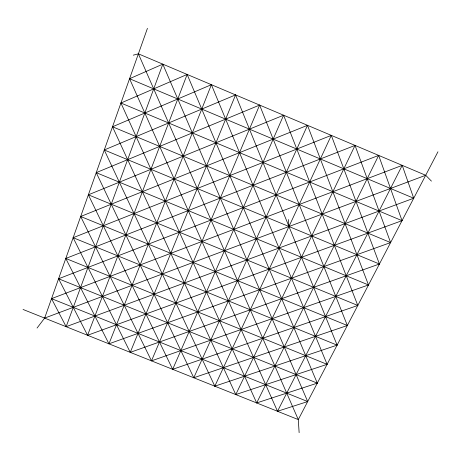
<?xml version="1.0" encoding="UTF-8"?>
<svg xmlns="http://www.w3.org/2000/svg" width="461" height="461" viewBox="0 0 461 461"><rect width="100%" height="100%" fill="white"/><g stroke="black" fill="none" stroke-linecap="round" stroke-linejoin="round"><path stroke-width="0.69" d="M37.053 328.048L44.631 318.09L147.434 28.334M66.142 326.699L51.534 298.636L402.228 165.361L413.724 198.236L66.142 326.699L162.814 64.154L129.558 78.716L277.516 411.275L307.694 401.554L162.814 64.154M87.578 335.28L58.587 278.761L378.671 155.403L402.032 220.658L87.578 335.28L187.149 74.44L120.938 103.022L256.679 402.937L317.295 383.143L187.149 74.44M108.952 343.831L65.79 258.454L355.033 145.411L390.6 242.578L108.952 343.831L211.392 84.686L112.513 126.769L235.773 394.576L327.103 364.34L211.392 84.686M130.261 352.354L379.426 264.009L331.309 135.378L73.149 237.703L130.261 352.354L235.554 94.903L104.278 149.969L214.803 386.185L337.118 345.133L235.554 94.903M151.496 360.854L368.495 284.961L307.499 125.317L80.675 216.497L151.496 360.854L259.624 105.073L347.352 325.512L193.77 377.766L96.234 172.645L259.624 105.073M172.668 369.324L283.607 115.215L357.805 305.459L172.668 369.324L88.368 194.819L283.607 115.215M193.77 377.766L307.499 125.317M214.803 386.185L331.309 135.378M235.773 394.576L355.033 145.411M256.679 402.937L378.671 155.403M277.516 411.275L402.228 165.361M437.95 151.784L298.284 419.591L299.137 432.666M44.631 318.09L425.699 175.278L431.438 181.127M133.269 55.159L138.386 53.828L425.699 175.278M51.534 298.636L307.694 401.554M23.05 309.458L298.284 419.591L138.386 53.828M58.587 278.761L317.295 383.143M65.79 258.454L327.103 364.34M73.149 237.703L337.118 345.133M80.675 216.497L347.352 325.512M88.368 194.819L357.805 305.459M96.234 172.645L368.495 284.961M104.278 149.969L379.426 264.009M112.513 126.769L390.6 242.578M120.938 103.022L402.032 220.658M129.558 78.716L413.724 198.236M288.413 219.563L288.972 226.518"/></g></svg>
